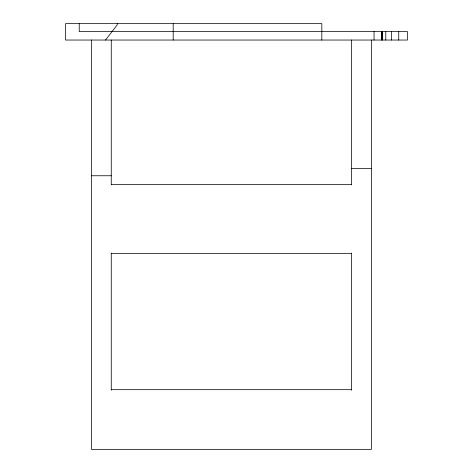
<?xml version="1.0" encoding="UTF-8"?>
<svg xmlns="http://www.w3.org/2000/svg" width="473" height="473" viewBox="0 0 473 473"><rect width="100%" height="100%" fill="white"/><g stroke="black" fill="none" stroke-linecap="round" stroke-linejoin="round"><path stroke-width="0.71" d="M105.497 40.039L117.227 24.898L117.227 23.65M351.522 168.453L371.417 168.453M91.372 175.755L111.261 175.755M111.261 184.517L351.522 184.517M111.261 253.427L351.522 253.427M111.261 389.675L351.522 389.675M398.739 31.608L398.739 40.039M391.354 31.608L391.354 40.039M385.791 31.608L385.791 40.039M382.403 31.608L382.403 40.039M382.03 31.608L382.03 40.039M381.575 31.608L381.575 40.039M374.048 31.608L374.048 40.039M371.417 40.039L371.417 449.35L91.372 449.35L91.372 40.039M351.522 40.039L351.522 184.848M351.522 253.037L351.522 390.243M321.823 40.039L321.823 23.65L65.511 23.65L65.511 40.039L407.49 40.039L407.49 31.608L79.233 31.608L79.233 23.65M173.195 23.65L173.195 40.039M111.261 40.039L111.261 184.848M111.261 253.037L111.261 390.243"/></g></svg>
